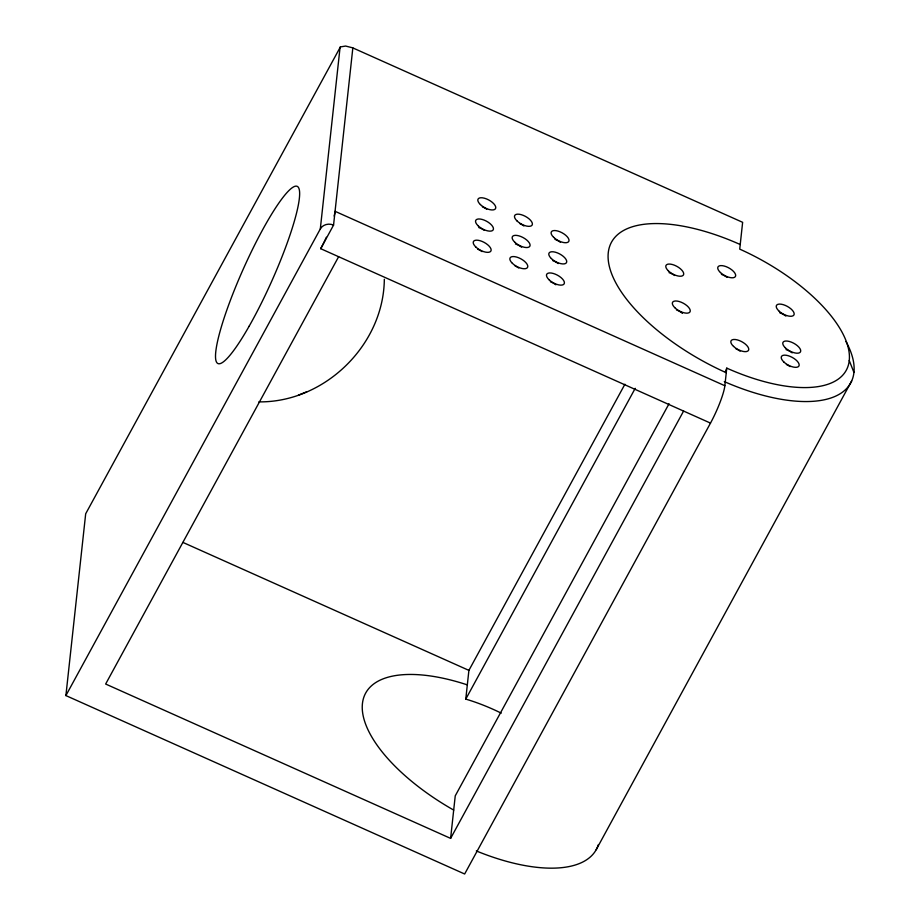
<?xml version="1.0" encoding="UTF-8"?>
<svg xmlns="http://www.w3.org/2000/svg" width="920" height="920" viewBox="0 0 920 920"><rect width="100%" height="100%" fill="white"/><g stroke="black" fill="none" stroke-linecap="round" stroke-linejoin="round"><path stroke-width="1.38" d="M384.33 279.266C383.674 345.034 324.61 402.615 258.865 401.879M849.252 360.536A128.731 56.235 28.6 0 1 726.765 368.126L724.856 385.733A29.854 4.749 -65.9 0 1 710.493 423.108L464.657 874L65.895 695.577L85.686 513.774L340.4 46.931L345.609 46.046L352.659 47.828L742.635 222.318L739.726 249.124A128.731 56.235 28.6 0 1 849.252 360.536L853.932 372.404M65.895 695.577L320.309 228.965L340.089 47.161M710.493 423.108L320.7 248.687L333.558 225.112L352.843 47.909M338.629 256.714L105.65 684.031L450.616 838.384L455.239 795.857L669.035 403.742M501.227 713.138A108.836 47.541 28.6 0 0 465.773 699.108L468.901 670.381L624.91 384.238M725.328 371.864L726.765 368.126M465.773 699.108L635.214 388.332M450.616 838.384L683.594 411.067M596.171 849.746L851.667 380.96M298.367 395.163L306.82 391.759M724.856 385.733L335.053 211.312A29.854 4.749 -65.9 0 1 334.144 216.027M182.965 542.432L468.901 670.381M453.698 810.083A138.678 60.57 28.6 0 1 362.434 703.605A138.678 60.57 28.6 0 1 467.325 684.882M845.963 341.492A138.678 60.57 28.6 0 1 724.316 381.616M320.309 228.965A9.947 8.809 6.2 0 1 333.558 225.112M598.391 844.548A138.678 60.57 28.6 0 1 476.33 850.954M726.271 372.726A138.678 60.57 28.6 0 1 608.269 252.712A138.678 60.57 28.6 0 1 740.22 244.524M326.37 237.233A29.854 4.749 -65.9 0 1 320.7 248.687M786.416 364.504A9.947 4.347 28.6 0 1 790.096 366.585M786.036 349.623A9.947 4.347 28.6 0 1 792.189 352.854M779.711 312.766A9.947 4.347 28.6 0 1 785.829 316.066M721.429 274.355A9.947 4.347 28.6 0 1 726.972 277.311M669.047 272.654A9.947 4.347 28.6 0 1 674.636 275.483M676.43 309.891A9.947 4.347 28.6 0 1 682.444 313.363M735.793 348.714A9.947 4.347 28.6 0 1 740.059 351.164M550.378 281.773A9.947 4.347 28.6 0 1 555.898 284.786M552.69 260.578A9.947 4.347 28.6 0 1 558.198 263.58M554.99 239.372A9.947 4.347 28.6 0 1 560.51 242.385M515.028 265.914A9.947 4.347 28.6 0 1 518.707 267.996M515.418 243.961A9.947 4.347 28.6 0 1 521.571 247.192M519.639 223.502A9.947 4.347 28.6 0 1 523.882 225.986M477.756 249.239A9.947 4.347 28.6 0 1 482.08 251.597M478.791 227.573A9.947 4.347 28.6 0 1 484.38 230.402M482.367 206.839A9.947 4.347 28.6 0 1 486.691 209.196M249.147 326.209A97.071 15.467 -65.9 0 0 297.493 186.507A97.071 15.467 -65.9 0 0 226.078 312.202A97.071 15.467 -65.9 0 0 249.147 326.209M783.806 361.951A9.947 4.347 28.6 0 0 798.859 366.137A9.947 4.347 28.6 0 0 787.945 355.637A9.947 4.347 28.6 0 0 783.806 361.951M785.335 347.817A9.947 4.347 28.6 0 0 800.4 352.003A9.947 4.347 28.6 0 0 789.486 341.504A9.947 4.347 28.6 0 0 785.335 347.817M778.654 310.741A9.947 4.347 28.6 0 0 793.799 315.169A9.947 4.347 28.6 0 0 783.15 304.635A9.947 4.347 28.6 0 0 778.654 310.741M720.452 272.55A9.947 4.347 28.6 0 0 735.413 276.506A9.947 4.347 28.6 0 0 724.247 266.041A9.947 4.347 28.6 0 0 720.452 272.55M668.345 270.848A9.947 4.347 28.6 0 0 683.399 275.045A9.947 4.347 28.6 0 0 672.497 264.546A9.947 4.347 28.6 0 0 668.345 270.848M674.74 307.625A9.947 4.347 28.6 0 0 689.885 312.053A9.947 4.347 28.6 0 0 679.247 301.53A9.947 4.347 28.6 0 0 674.74 307.625M733.539 346.403A9.947 4.347 28.6 0 0 748.5 350.359A9.947 4.347 28.6 0 0 737.322 339.894A9.947 4.347 28.6 0 0 733.539 346.403M549.044 279.749A9.947 4.347 28.6 0 0 564.098 283.935A9.947 4.347 28.6 0 0 553.184 273.435A9.947 4.347 28.6 0 0 549.044 279.749M551.344 258.543A9.947 4.347 28.6 0 0 566.409 262.74A9.947 4.347 28.6 0 0 555.496 252.241A9.947 4.347 28.6 0 0 551.344 258.543M553.656 237.337A9.947 4.347 28.6 0 0 568.709 241.534A9.947 4.347 28.6 0 0 557.808 231.035A9.947 4.347 28.6 0 0 553.656 237.337M512.405 263.35A9.947 4.347 28.6 0 0 527.471 267.548A9.947 4.347 28.6 0 0 516.557 257.048A9.947 4.347 28.6 0 0 512.405 263.35M514.717 242.155A9.947 4.347 28.6 0 0 529.77 246.341A9.947 4.347 28.6 0 0 518.868 235.842A9.947 4.347 28.6 0 0 514.717 242.155M517.028 220.949A9.947 4.347 28.6 0 0 532.082 225.147A9.947 4.347 28.6 0 0 521.168 214.647A9.947 4.347 28.6 0 0 517.028 220.949M475.778 246.962A9.947 4.347 28.6 0 0 490.831 251.16A9.947 4.347 28.6 0 0 479.929 240.66A9.947 4.347 28.6 0 0 475.778 246.962M478.089 225.756A9.947 4.347 28.6 0 0 493.143 229.954A9.947 4.347 28.6 0 0 482.229 219.454A9.947 4.347 28.6 0 0 478.089 225.756M480.389 204.562A9.947 4.347 28.6 0 0 495.454 208.748A9.947 4.347 28.6 0 0 484.541 198.248A9.947 4.347 28.6 0 0 480.389 204.562"/></g></svg>
